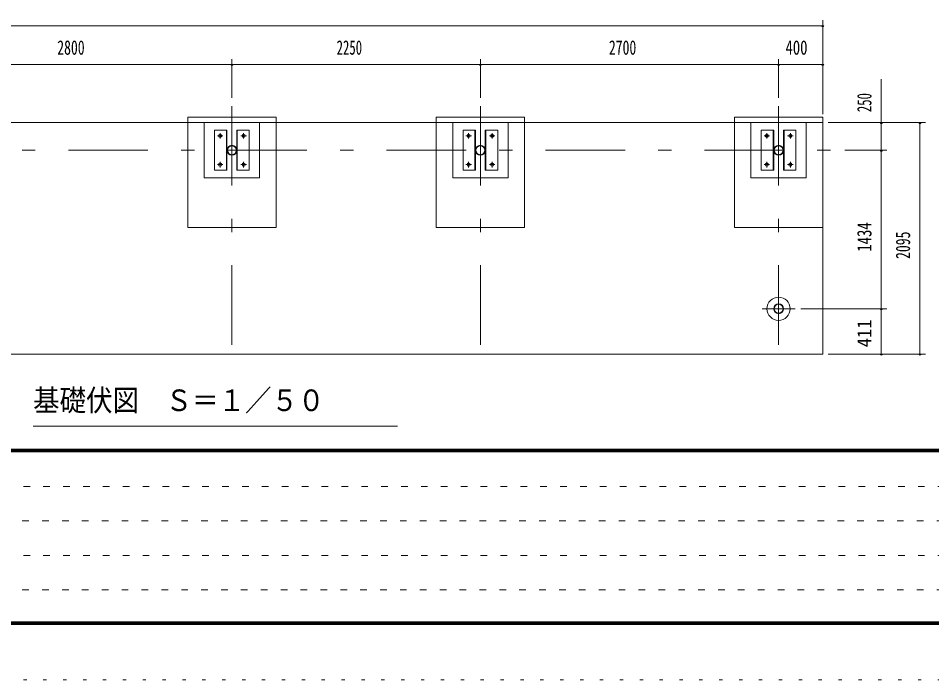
# Model space of a CAD drawing. Units: millimetres, scale not verified, with parts at other scales. Extents: x -26655 to 26659, y -10500 to 10500.
# Drawn here: x 2102 to 10373, y -10500 to -4517 of the extents above; entities that cross this region are included whole.
import ezdxf
from ezdxf.enums import TextEntityAlignment as Align

# ---------------------------------------------------------------- set-up
doc = ezdxf.new("R2010")
doc.units = ezdxf.units.MM
doc.header["$LTSCALE"] = 60
for name, pattern in [('USER1', [3, 1, -2]), ('USER3', [24, 12, -5, 2, -5]), ('USER4', [3, 0.5, -2.5])]:
    doc.linetypes.add(name, pattern=pattern)
for name, color, linetype, lineweight in [('0-2_1-05BOLD', 7, 'Continuous', 18), ('0-3_1-25CENTER', 3, 'USER3', 18), ('0-5_1-55DIM', 3, 'Continuous', 18), ('0-C_F-F1PAPER', 5, 'Continuous', 18), ('0-D_F-E_J_ADD', 5, 'USER4', 18)]:
    doc.layers.add(name, color=color, linetype=linetype, lineweight=lineweight)
doc.styles.add('ＭＳ ゴシック', font='')
doc.styles.get('ＭＳ ゴシック').set_extended_font_data('MS Gothic')

msp = doc.modelspace()

# ---------------------------------------------------------------- linework, layer by layer
at = {"layer": '0-2_1-05BOLD'}
for p, q in [((9386.49, -5460.33), (-1613.5, -5460.33)), ((3987.44, -5890.33), (3987.44, -5530.32)), ((4085.54, -5530.32), (4085.54, -5890.33)), ((4286.49, -5960.33), (4286.49, -5460.33)), ((6237.44, -5890.33), (6237.44, -5530.32)), ((6335.54, -5530.32), (6335.54, -5890.33)), ((6536.49, -5960.33), (6536.49, -5460.33)), ((8937.44, -5890.33), (8937.44, -5530.32)), ((9035.54, -5530.32), (9035.54, -5890.33)), ((9236.49, -5960.33), (9236.49, -5460.33))]:
    msp.add_line(p, q, dxfattribs=at)
for points in [[(-1613.5, -5410.33), (-1613.5, -7555.33), (9386.49, -7555.33), (9386.49, -5410.33)], [(9386.49, -5410.33), (8586.49, -5410.33), (8586.49, -6410.33), (9386.49, -6410.33)], [(3786.49, -5460.33), (3786.49, -5960.33), (4286.49, -5960.33)], [(6036.49, -5460.33), (6036.49, -5960.33), (6536.49, -5960.33)], [(8736.49, -5460.33), (8736.49, -5960.33), (9236.49, -5960.33)]]:
    msp.add_lwpolyline(points, dxfattribs=at)
for points in [[(4436.49, -6410.33), (4436.49, -5410.33), (3636.49, -5410.33), (3636.49, -6410.33)], [(6686.49, -6410.33), (5886.49, -6410.33), (5886.49, -5410.33), (6686.49, -5410.33)], [(3991.94, -5890.33), (3879.94, -5890.33), (3879.94, -5530.32), (3991.94, -5530.32)], [(4193.04, -5530.32), (4193.04, -5890.33), (4081.04, -5890.33), (4081.04, -5530.32)], [(6241.94, -5890.33), (6129.94, -5890.33), (6129.94, -5530.32), (6241.94, -5530.32)], [(6443.04, -5530.32), (6443.04, -5890.33), (6331.04, -5890.33), (6331.04, -5530.32)], [(8941.94, -5890.33), (8829.94, -5890.33), (8829.94, -5530.32), (8941.94, -5530.32)], [(9143.04, -5530.32), (9031.04, -5530.32), (9031.04, -5890.33), (9143.04, -5890.33)]]:
    msp.add_lwpolyline(points, close=True, dxfattribs=at)
for centre, radius in [((3929.99, -5580.33), 14.5), ((4142.99, -5580.33), 14.5), ((6179.99, -5580.33), 14.5), ((6392.99, -5580.33), 14.5), ((8879.99, -5580.33), 14.5), ((9092.99, -5580.33), 14.5), ((4036.49, -5710.33), 44.55), ((4036.49, -5710.33), 40.35), ((6286.49, -5710.33), 44.55), ((6286.49, -5710.33), 40.35), ((8986.49, -5710.33), 44.55), ((8986.49, -5710.33), 40.35), ((3929.99, -5840.32), 14.5), ((4142.99, -5840.32), 14.5), ((6179.99, -5840.32), 14.5), ((6392.99, -5840.32), 14.5), ((8879.99, -5840.32), 14.5), ((9092.99, -5840.32), 14.5), ((8986.49, -7144.33), 105), ((8986.49, -7144.33), 44.55), ((8986.49, -7144.33), 40.35)]:
    msp.add_circle(centre, radius, dxfattribs=at)
at = {"layer": '0-3_1-25CENTER'}
for p, q in [((4036.49, -5310.33), (4036.49, -7705.33)), ((6286.49, -5310.33), (6286.49, -7705.33)), ((8986.49, -5310.33), (8986.49, -7705.33)), ((3954.99, -5580.33), (3904.99, -5580.33)), ((3929.99, -5555.33), (3929.99, -5605.33)), ((4167.99, -5580.33), (4117.99, -5580.33)), ((4142.99, -5605.33), (4142.99, -5555.33)), ((6154.99, -5580.33), (6204.99, -5580.33)), ((6179.99, -5605.33), (6179.99, -5555.33)), ((6367.99, -5580.33), (6417.99, -5580.33)), ((6392.99, -5605.33), (6392.99, -5555.33)), ((8904.99, -5580.33), (8854.99, -5580.33)), ((8879.99, -5605.33), (8879.99, -5555.33)), ((9117.99, -5580.33), (9067.99, -5580.33)), ((9092.99, -5555.33), (9092.99, -5605.33)), ((-1763.51, -5710.33), (9536.49, -5710.33)), ((3904.99, -5840.32), (3954.99, -5840.32)), ((3929.99, -5815.32), (3929.99, -5865.32)), ((4117.99, -5840.32), (4167.99, -5840.32)), ((4142.99, -5815.32), (4142.99, -5865.32)), ((6204.99, -5840.32), (6154.99, -5840.32)), ((6179.99, -5815.32), (6179.99, -5865.32)), ((6417.99, -5840.32), (6367.99, -5840.32)), ((6392.99, -5865.32), (6392.99, -5815.32)), ((8854.99, -5840.32), (8904.99, -5840.32)), ((8879.99, -5815.32), (8879.99, -5865.32)), ((9067.99, -5840.32), (9117.99, -5840.32)), ((9092.99, -5815.32), (9092.99, -5865.32)), ((9136.49, -7144.33), (8836.49, -7144.33))]:
    msp.add_line(p, q, dxfattribs=at)
at = {"layer": '0-5_1-55DIM'}
for p, q in [((9386.49, -4535.33), (9386.49, -5385.33)), ((-1613.5, -4585.33), (9386.49, -4585.33)), ((9396.49, -4585.33), (9376.49, -4585.33)), ((9386.49, -4935.33), (-1613.5, -4935.33)), ((4046.5, -4935.33), (4026.5, -4935.33)), ((4036.5, -5235.33), (4036.5, -4885.33)), ((6296.5, -4935.33), (6276.5, -4935.33)), ((6286.5, -4885.33), (6286.5, -5235.33)), ((8996.49, -4935.33), (8976.49, -4935.33)), ((8986.49, -5235.33), (8986.49, -4885.33)), ((9396.49, -4935.33), (9376.49, -4935.33)), ((9916.49, -5460.33), (9916.49, -5067.83)), ((9436.49, -5460.33), (10316.49, -5460.33)), ((9926.49, -5460.33), (9906.49, -5460.33)), ((9916.49, -5710.33), (9916.49, -5460.33)), ((10276.49, -5460.33), (10256.49, -5460.33)), ((10266.49, -5460.33), (10266.49, -7555.33)), ((9586.49, -5710.33), (9966.49, -5710.33)), ((9926.49, -5710.33), (9906.49, -5710.33)), ((9916.49, -7144.33), (9916.49, -5710.33)), ((9186.49, -7144.33), (9966.49, -7144.33)), ((9926.49, -7144.33), (9906.49, -7144.33)), ((9916.49, -7555.33), (9916.49, -7144.33)), ((9436.49, -7555.33), (10316.49, -7555.33)), ((9926.49, -7555.33), (9906.49, -7555.33)), ((10276.49, -7555.33), (10256.49, -7555.33)), ((5536.49, -8205.33), (2236.49, -8205.33))]:
    msp.add_line(p, q, dxfattribs=at)
for centre in [(9386.49, -4585.33), (4036.5, -4935.33), (6286.5, -4935.33), (8986.49, -4935.33), (9386.49, -4935.33), (9916.49, -5460.33), (10266.49, -5460.33), (9916.49, -5710.33), (9916.49, -7144.33), (9916.49, -7555.33), (10266.49, -7555.33)]:
    msp.add_arc(centre, 10, 180, 0, dxfattribs=at)
at = {"layer": '0-C_F-F1PAPER'}
for p, q in [((26133.83, -8415), (-2516.17, -8415)), ((-2516.17, -8417.5), (26133.83, -8417.5)), ((26133.83, -8420), (-2516.17, -8420)), ((-2516.17, -8422.5), (26133.83, -8422.5)), ((26133.83, -8425), (-2516.17, -8425)), ((-2516.17, -8427.5), (26133.83, -8427.5)), ((26133.83, -8430), (-2516.17, -8430)), ((-2516.17, -8432.5), (26133.83, -8432.5)), ((26133.83, -8435), (-2516.17, -8435)), ((-2516.17, -8437.5), (26133.83, -8437.5)), ((26133.83, -8440), (-2516.17, -8440))]:
    msp.add_line(p, q, dxfattribs=at)
at = {"layer": '0-C_F-F1PAPER', "color": 6, "linetype": 'USER1'}
for p, q in [((15708.83, -8752), (-2541.17, -8752)), ((-2541.17, -9064), (15708.83, -9064)), ((15708.83, -9376), (-2541.17, -9376)), ((-2541.17, -9688), (13200.83, -9688))]:
    msp.add_line(p, q, dxfattribs=at)
at = {"layer": '0-C_F-F1PAPER'}
for points in [[(26158.83, -10000), (26158.83, 10100), (-2541.17, 10100), (-2541.17, -10000)], [(26156.32, -9997.5), (26156.32, 10097.5), (-2538.67, 10097.5), (-2538.67, -9997.5)], [(26153.83, -9995), (-2536.17, -9995), (-2536.17, 10095), (26153.83, 10095)], [(26151.32, -9992.5), (26151.32, 10092.5), (-2533.67, 10092.5), (-2533.67, -9992.5)], [(26148.83, -9990), (-2531.17, -9990), (-2531.17, 10090), (26148.83, 10090)], [(26146.33, -9987.5), (26146.33, 10087.5), (-2528.67, 10087.5), (-2528.67, -9987.5)], [(26143.82, -9985), (-2526.17, -9985), (-2526.17, 10085), (26143.82, 10085)], [(26141.33, -9982.5), (26141.33, 10082.5), (-2523.67, 10082.5), (-2523.67, -9982.5)], [(26138.82, -9980), (26138.82, 10080), (-2521.17, 10080), (-2521.17, -9980)], [(26136.33, -9977.5), (26136.33, 10077.5), (-2518.67, 10077.5), (-2518.67, -9977.5)], [(26133.83, -9975), (-2516.17, -9975), (-2516.17, 10075), (26133.83, 10075)]]:
    msp.add_lwpolyline(points, close=True, dxfattribs=at)
at = {"layer": '0-D_F-E_J_ADD'}
msp.add_lwpolyline([(26658.83, -10500), (-3041.17, -10500), (-3041.17, 10500), (26658.83, 10500)], close=True, dxfattribs=at)

# ---------------------------------------------------------------- texts
at = {"layer": '0-5_1-55DIM', "color": 7, "style": 'ＭＳ ゴシック'}
for s, height, width, p in [('2800', 130.2, 0.7, (2455.23, -4885.33)), ('2250', 130.2, 0.65, (4984.82, -4885.33)), ('2700', 130.2, 0.7, (7449.9, -4885.33)), ('400', 130.2, 0.75, (9048.87, -4885.33)), ('基礎伏図\u3000Ｓ＝１／５０', 195.4, 0.9, (2236.49, -8128.68))]:
    msp.add_text(s, height=height, dxfattribs=dict(at, width=width)).set_placement(p, align=Align.BOTTOM_LEFT)
for s, width, p in [('250', 0.65, (9866.49, -5365.91)), ('1434', 0.75, (9866.49, -6627.84)), ('2095', 0.7, (10216.49, -6693.84)), ('411', 0.95, (9866.49, -7493.05))]:
    msp.add_text(s, height=130.2, rotation=90, dxfattribs=dict(at, width=width)).set_placement(p, align=Align.BOTTOM_LEFT)

doc.saveas('drawing.dxf')
